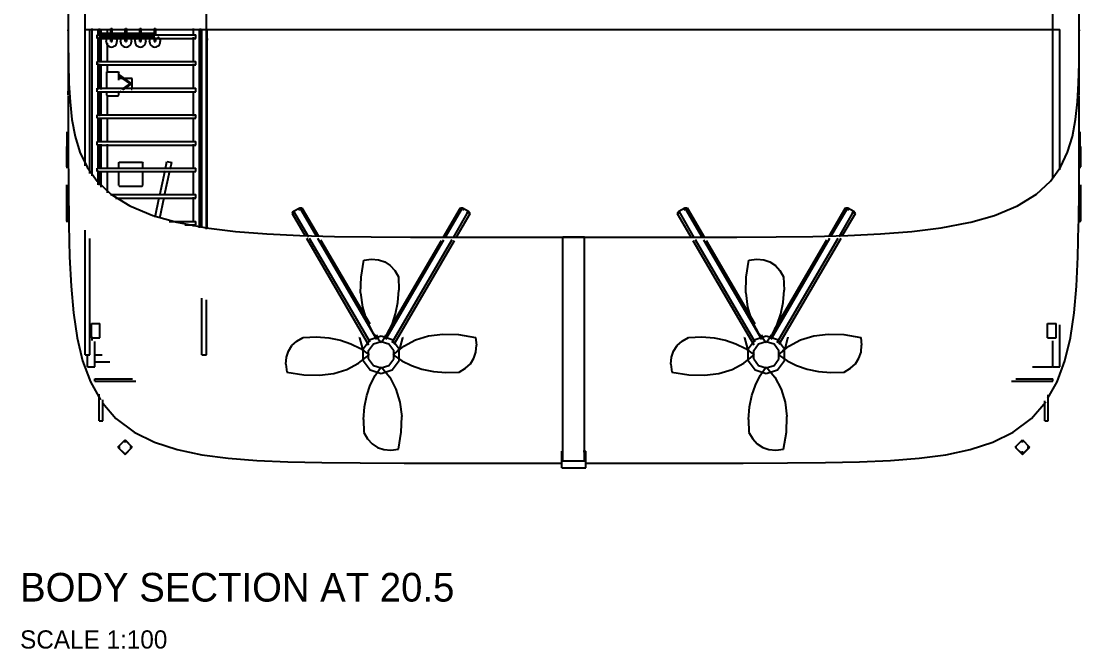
# Model space of a CAD drawing. Extents: x 5 to 836, y 5 to 589.
# Drawn here: x 420.1 to 508.1, y 176.6 to 228.7 of the extents above; entities that cross this region are included whole.
import ezdxf

# ---------------------------------------------------------------- set-up
doc = ezdxf.new("R2010")
doc.units = 0
doc.linetypes.add('DASHED', pattern=[4.5, 3, -1.5])
for name, color, linetype in [('CUT', 7, 'CONTINUOUS'), ('DETAIL', 8, 'CONTINUOUS'), ('MARKING', 4, 'DASHED'), ('OUTLINE', 7, 'CONTINUOUS'), ('TEXT', 7, 'CONTINUOUS')]:
    doc.layers.add(name, color=color, linetype=linetype)

msp = doc.modelspace()

# ---------------------------------------------------------------- linework, layer by layer
at = {"layer": 'CUT'}
for p, q in [((424, 229.06), (424, 227.88)), ((508, 227.88), (508, 229.06)), ((424, 227.88), (424, 227)), ((508, 227), (508, 227.88)), ((424, 227), (424.02, 225.19)), ((507.98, 225.19), (508, 227)), ((424.02, 225.19), (424.06, 223.54)), ((507.94, 223.54), (507.98, 225.19)), ((424.06, 223.54), (424.15, 221.99)), ((507.85, 221.99), (507.94, 223.54)), ((424.15, 221.99), (424.3, 220.52)), ((507.7, 220.52), (507.85, 221.99)), ((424.3, 220.52), (424.57, 219.13)), ((507.43, 219.13), (507.7, 220.52)), ((424.57, 219.13), (424.97, 217.82)), ((507.03, 217.82), (507.43, 219.13)), ((424.97, 217.82), (425.56, 216.57)), ((506.44, 216.57), (507.03, 217.82)), ((425.56, 216.57), (426.4, 215.4)), ((505.6, 215.4), (506.44, 216.57)), ((426.4, 215.4), (427.55, 214.33)), ((504.45, 214.33), (505.6, 215.4)), ((427.55, 214.33), (429.12, 213.35)), ((502.88, 213.35), (504.45, 214.33)), ((429.12, 213.35), (431.04, 212.55)), ((500.96, 212.55), (502.88, 213.35)), ((431.04, 212.55), (433.02, 212)), ((498.98, 212), (500.96, 212.55)), ((433.02, 212), (433.16, 211.97)), ((433.16, 211.97), (435.46, 211.54)), ((435.46, 211.54), (437.91, 211.24)), ((494.09, 211.24), (496.54, 211.54)), ((496.54, 211.54), (498.84, 211.97)), ((498.84, 211.97), (498.98, 212)), ((437.91, 211.24), (440.51, 211.04)), ((440.51, 211.04), (443.24, 210.9)), ((443.24, 210.9), (446.13, 210.82)), ((446.13, 210.82), (449.18, 210.78)), ((449.18, 210.78), (452.44, 210.76)), ((452.44, 210.76), (455.99, 210.75)), ((455.99, 210.75), (460.05, 210.75)), ((460.05, 210.75), (471.95, 210.75)), ((471.95, 210.75), (476.01, 210.75)), ((476.01, 210.75), (479.56, 210.76)), ((479.56, 210.76), (482.82, 210.78)), ((482.82, 210.78), (485.87, 210.82)), ((485.87, 210.82), (488.76, 210.9)), ((488.76, 210.9), (491.49, 211.04)), ((491.49, 211.04), (494.09, 211.24)), ((449.08, 202.27), (450, 202.57)), ((450, 202.57), (450.92, 202.27)), ((481.08, 202.27), (482, 202.57)), ((482, 202.57), (482.92, 202.27)), ((448.5, 201.49), (449.08, 202.27)), ((450.92, 202.27), (451.5, 201.49)), ((480.5, 201.49), (481.08, 202.27)), ((482.92, 202.27), (483.5, 201.49)), ((448.5, 200.51), (448.5, 201.49)), ((451.5, 200.51), (451.5, 201.49)), ((480.5, 200.51), (480.5, 201.49)), ((483.5, 200.51), (483.5, 201.49)), ((448.5, 200.51), (449.08, 199.73)), ((450.92, 199.73), (451.5, 200.51)), ((480.5, 200.51), (481.08, 199.73)), ((482.92, 199.73), (483.5, 200.51)), ((449.08, 199.73), (450, 199.43)), ((450, 199.43), (450.92, 199.73)), ((481.08, 199.73), (482, 199.43)), ((482, 199.43), (482.92, 199.73))]:
    msp.add_line(p, q, dxfattribs=at)
at = {"layer": 'DETAIL'}
for p, q in [((425.4, 216.67), (425.4, 231.8)), ((435.5, 211.42), (435.5, 231.8)), ((505.8, 215.64), (505.8, 231.8)), ((427.55, 228.1), (427.65, 228.1)), ((428.75, 228.1), (428.85, 228.1)), ((429.95, 228.1), (430.05, 228.1)), ((431.15, 228.1), (431.25, 228.1)), ((425.4, 228), (506.4, 228)), ((425.8, 216.04), (425.8, 228)), ((426.4, 227.57), (434.6, 227.57)), ((426.4, 227.27), (426.4, 227.57)), ((426.4, 227.27), (434.6, 227.27)), ((426.54, 227.7), (431.2, 227.7)), ((426.54, 227.4), (431.2, 227.4)), ((427.17, 227.12), (427.21, 227.23)), ((427.21, 227.23), (427.28, 227.32)), ((427.28, 227.32), (427.38, 227.39)), ((427.83, 227.39), (427.92, 227.32)), ((427.92, 227.32), (427.99, 227.23)), ((427.99, 227.23), (428.03, 227.12)), ((428.37, 227.12), (428.41, 227.23)), ((428.41, 227.23), (428.48, 227.32)), ((428.48, 227.32), (428.57, 227.39)), ((429.03, 227.39), (429.12, 227.32)), ((429.12, 227.32), (429.19, 227.23)), ((429.19, 227.23), (429.23, 227.12)), ((429.57, 227.12), (429.61, 227.23)), ((429.61, 227.23), (429.68, 227.32)), ((429.68, 227.32), (429.78, 227.39)), ((430.23, 227.39), (430.32, 227.32)), ((430.32, 227.32), (430.39, 227.23)), ((430.39, 227.23), (430.43, 227.12)), ((430.77, 227.12), (430.81, 227.23)), ((430.81, 227.23), (430.88, 227.32)), ((430.88, 227.32), (430.97, 227.39)), ((431.2, 227.52), (431.2, 227.7)), ((431.43, 227.39), (431.52, 227.32)), ((431.52, 227.32), (431.59, 227.23)), ((431.59, 227.23), (431.63, 227.12)), ((434.6, 227.27), (434.6, 227.57)), ((435.1, 211.56), (435.1, 228)), ((506.4, 216.34), (506.4, 228)), ((427.15, 227), (427.17, 227.12)), ((427.15, 227), (427.17, 226.88)), ((427.17, 226.88), (427.21, 226.77)), ((427.21, 226.77), (427.28, 226.68)), ((427.28, 226.68), (427.38, 226.61)), ((427.38, 226.61), (427.48, 226.57)), ((427.48, 226.57), (427.6, 226.55)), ((427.55, 227), (427.65, 227)), ((427.6, 226.55), (427.72, 226.57)), ((427.72, 226.57), (427.83, 226.61)), ((427.83, 226.61), (427.92, 226.68)), ((427.92, 226.68), (427.99, 226.77)), ((427.99, 226.77), (428.03, 226.88)), ((428.03, 227.12), (428.05, 227)), ((428.03, 226.88), (428.05, 227)), ((428.35, 227), (428.37, 227.12)), ((428.35, 227), (428.37, 226.88)), ((428.37, 226.88), (428.41, 226.77)), ((428.41, 226.77), (428.48, 226.68)), ((428.48, 226.68), (428.57, 226.61)), ((428.57, 226.61), (428.68, 226.57)), ((428.68, 226.57), (428.8, 226.55)), ((428.75, 227), (428.85, 227)), ((428.8, 226.55), (428.92, 226.57)), ((428.92, 226.57), (429.03, 226.61)), ((429.03, 226.61), (429.12, 226.68)), ((429.12, 226.68), (429.19, 226.77)), ((429.19, 226.77), (429.23, 226.88)), ((429.23, 227.12), (429.25, 227)), ((429.23, 226.88), (429.25, 227)), ((429.55, 227), (429.57, 227.12)), ((429.55, 227), (429.57, 226.88)), ((429.57, 226.88), (429.61, 226.77)), ((429.61, 226.77), (429.68, 226.68)), ((429.68, 226.68), (429.78, 226.61)), ((429.78, 226.61), (429.88, 226.57)), ((429.88, 226.57), (430, 226.55)), ((429.95, 227), (430.05, 227)), ((430, 226.55), (430.12, 226.57)), ((430.12, 226.57), (430.23, 226.61)), ((430.23, 226.61), (430.32, 226.68)), ((430.32, 226.68), (430.39, 226.77)), ((430.39, 226.77), (430.43, 226.88)), ((430.43, 227.12), (430.45, 227)), ((430.43, 226.88), (430.45, 227)), ((430.75, 227), (430.77, 227.12)), ((430.75, 227), (430.77, 226.88)), ((430.77, 226.88), (430.81, 226.77)), ((430.81, 226.77), (430.88, 226.68)), ((430.88, 226.68), (430.97, 226.61)), ((430.97, 226.61), (431.08, 226.57)), ((431.08, 226.57), (431.2, 226.55)), ((431.15, 227), (431.25, 227)), ((431.2, 226.55), (431.32, 226.57)), ((431.32, 226.57), (431.43, 226.61)), ((431.43, 226.61), (431.52, 226.68)), ((431.52, 226.68), (431.59, 226.77)), ((431.59, 226.77), (431.63, 226.88)), ((431.63, 227.12), (431.65, 227)), ((431.63, 226.88), (431.65, 227)), ((426.4, 225.06), (426.4, 225.36)), ((426.4, 225.36), (434.6, 225.36)), ((426.4, 225.06), (434.6, 225.06)), ((434.6, 225.06), (434.6, 225.36)), ((429.3, 223.07), (429.3, 223.93)), ((426.4, 222.84), (426.4, 223.14)), ((426.4, 223.14), (434.6, 223.14)), ((426.4, 222.84), (434.6, 222.84)), ((429.16, 223.5), (429.17, 223.52)), ((429.16, 223.5), (429.17, 223.48)), ((429.17, 223.52), (429.18, 223.53)), ((429.17, 223.48), (429.18, 223.47)), ((429.18, 223.53), (429.2, 223.54)), ((429.18, 223.47), (429.2, 223.46)), ((429.2, 223.54), (429.22, 223.53)), ((429.2, 223.46), (429.22, 223.47)), ((429.22, 223.53), (429.23, 223.52)), ((429.22, 223.47), (429.24, 223.48)), ((429.23, 223.52), (429.24, 223.5)), ((429.23, 223.48), (429.24, 223.5)), ((434.6, 222.84), (434.6, 223.14)), ((426.4, 220.63), (426.4, 220.93)), ((426.4, 220.93), (434.6, 220.93)), ((426.4, 220.63), (434.6, 220.63)), ((434.6, 220.63), (434.6, 220.93)), ((426.4, 218.41), (426.4, 218.71)), ((426.4, 218.71), (434.6, 218.71)), ((426.4, 218.41), (434.6, 218.41)), ((434.6, 218.41), (434.6, 218.71)), ((432.2, 217.04), (432.6, 216.96)), ((426.4, 216.2), (426.4, 216.5)), ((426.4, 216.5), (434.6, 216.5)), ((426.4, 216.2), (434.6, 216.2)), ((434.6, 216.2), (434.6, 216.5)), ((427.51, 214.29), (434.6, 214.29)), ((427.93, 213.99), (434.6, 213.99)), ((434.6, 213.99), (434.6, 214.29)), ((442.73, 212.91), (443.24, 213.2)), ((443.24, 213.2), (444.61, 210.86)), ((443.24, 213.2), (443.42, 213.2)), ((443.32, 213.12), (443.42, 213.2)), ((443.42, 213.2), (444.79, 210.85)), ((455.14, 210.73), (456.58, 213.2)), ((455.32, 210.73), (456.76, 213.2)), ((456.58, 213.2), (456.68, 213.12)), ((456.58, 213.2), (456.76, 213.2)), ((456.76, 213.2), (457.27, 212.91)), ((474.73, 212.91), (475.24, 213.2)), ((475.24, 213.2), (476.68, 210.73)), ((475.24, 213.2), (475.42, 213.2)), ((475.32, 213.12), (475.42, 213.2)), ((475.42, 213.2), (476.86, 210.73)), ((487.21, 210.85), (488.58, 213.2)), ((487.39, 210.86), (488.76, 213.2)), ((488.58, 213.2), (488.68, 213.12)), ((488.58, 213.2), (488.76, 213.2)), ((488.76, 213.2), (489.27, 212.91)), ((442.6, 212.72), (442.73, 212.91)), ((442.6, 212.72), (442.72, 212.77)), ((442.6, 212.72), (443.69, 210.86)), ((442.73, 212.91), (443.96, 210.8)), ((443.17, 213.01), (443.22, 213.05)), ((456.01, 210.74), (457.27, 212.91)), ((456.24, 210.74), (457.4, 212.72)), ((456.78, 213.05), (456.83, 213.01)), ((457.1, 212.85), (457.4, 212.72)), ((457.27, 212.91), (457.4, 212.72)), ((474.6, 212.72), (474.73, 212.91)), ((474.6, 212.72), (474.72, 212.77)), ((474.6, 212.72), (475.76, 210.74)), ((474.73, 212.91), (475.99, 210.74)), ((475.17, 213.01), (475.22, 213.05)), ((488.04, 210.8), (489.27, 212.91)), ((488.31, 210.86), (489.4, 212.72)), ((488.78, 213.05), (488.83, 213.01)), ((489.1, 212.85), (489.4, 212.72)), ((489.27, 212.91), (489.4, 212.72)), ((425.4, 201), (425.4, 211.35)), ((432.38, 212.07), (434.6, 212.07)), ((433.7, 211.77), (434.6, 211.77)), ((434.6, 211.77), (434.6, 212.07)), ((425.8, 201), (425.8, 210.65)), ((443.79, 210.68), (448.96, 201.82)), ((444.03, 210.68), (449.06, 202.07)), ((444.71, 210.67), (449.6, 202.3)), ((444.97, 210.55), (449.05, 203.56)), ((450.4, 202.3), (455.22, 210.55)), ((450.71, 203.14), (455, 210.48)), ((450.91, 202.01), (455.9, 210.56)), ((451.07, 201.88), (456.1, 210.49)), ((465.1, 192.2), (465.1, 210.8)), ((465.1, 210.8), (466.9, 210.8)), ((466.9, 192.2), (466.9, 210.8)), ((475.9, 210.49), (480.96, 201.82)), ((476.1, 210.56), (481.06, 202.07)), ((476.78, 210.55), (481.6, 202.3)), ((477, 210.48), (481.05, 203.56)), ((482.4, 202.3), (487.29, 210.67)), ((482.71, 203.14), (487.03, 210.55)), ((482.91, 202.01), (487.97, 210.68)), ((483.07, 201.88), (488.21, 210.68)), ((435.1, 201), (435.1, 205.69)), ((435.5, 201), (435.5, 205.55)), ((425.93, 202.4), (425.93, 203.6)), ((425.93, 203.6), (426.63, 203.6)), ((426.63, 202.4), (426.63, 203.6)), ((505.37, 203.6), (506.07, 203.6)), ((505.37, 202.4), (505.37, 203.6)), ((506.07, 202.4), (506.07, 203.6)), ((506.4, 200), (506.4, 203.49)), ((449.58, 202.65), (449.75, 202.35)), ((450.28, 202.41), (450.42, 202.65)), ((450.6, 202.96), (450.64, 203.02)), ((481.58, 202.65), (481.75, 202.35)), ((482.28, 202.41), (482.42, 202.65)), ((482.6, 202.96), (482.64, 203.02)), ((425.93, 202.4), (426.63, 202.4)), ((426.2, 200), (426.2, 202.09)), ((448.2, 202.4), (448.22, 202.46)), ((448.2, 202.4), (448.44, 201.5)), ((448.95, 201.34), (449.35, 201.89)), ((449.35, 201.89), (450, 202.1)), ((450, 202.1), (450.65, 201.89)), ((450.65, 201.89), (451.05, 201.34)), ((451.56, 201.5), (451.8, 202.4)), ((451.78, 202.46), (451.8, 202.4)), ((480.2, 202.4), (480.22, 202.46)), ((480.2, 202.4), (480.44, 201.5)), ((480.95, 201.34), (481.35, 201.89)), ((481.35, 201.89), (482, 202.1)), ((482, 202.1), (482.65, 201.89)), ((482.65, 201.89), (483.05, 201.34)), ((483.56, 201.5), (483.8, 202.4)), ((483.78, 202.46), (483.8, 202.4)), ((505.37, 202.4), (506.07, 202.4)), ((505.8, 200), (505.8, 202.16)), ((425.4, 201), (425.8, 201)), ((425.6, 200), (425.6, 201.05)), ((426.2, 201), (426.83, 201)), ((435.1, 201), (435.5, 201)), ((448.44, 201.5), (448.54, 201.41)), ((448.95, 200.66), (448.95, 201.34)), ((451.05, 200.66), (451.05, 201.34)), ((451.37, 201.31), (451.56, 201.5)), ((480.44, 201.5), (480.54, 201.41)), ((480.95, 200.66), (480.95, 201.34)), ((483.05, 200.66), (483.05, 201.34)), ((483.37, 201.31), (483.56, 201.5)), ((505.73, 201.08), (505.8, 201.08)), ((505.73, 201.03), (505.8, 201.03)), ((505.73, 201), (505.8, 201)), ((425.6, 200), (426.2, 200)), ((426.2, 200.4), (427.46, 200.4)), ((448.95, 200.66), (449.35, 200.11)), ((449.35, 200.11), (450, 199.9)), ((450, 199.9), (450.65, 200.11)), ((450.65, 200.11), (451.05, 200.66)), ((480.95, 200.66), (481.35, 200.11)), ((481.35, 200.11), (482, 199.9)), ((482, 199.9), (482.65, 200.11)), ((482.65, 200.11), (483.05, 200.66)), ((505.73, 200.4), (505.8, 200.4)), ((505.8, 200), (506.4, 200)), ((426.2, 198.8), (426.2, 199)), ((426.2, 199), (429.35, 199)), ((502.72, 199), (505.8, 199)), ((505.8, 198.8), (505.8, 199)), ((426.2, 198.8), (429.63, 198.8)), ((502.37, 198.8), (505.8, 198.8)), ((426.57, 195.5), (426.57, 197.73)), ((426.87, 195.5), (426.87, 197.24)), ((505.43, 195.5), (505.43, 197.66)), ((505.13, 195.5), (505.13, 197.17)), ((426.57, 195.5), (426.87, 195.5)), ((505.13, 195.5), (505.43, 195.5)), ((428.12, 193.33), (428.72, 193.93)), ((428.12, 193.32), (428.72, 193.92)), ((428.12, 193.32), (428.72, 193.92)), ((428.71, 193.92), (429.32, 193.32)), ((428.72, 193.72), (428.72, 193.93)), ((428.72, 193.93), (429.32, 193.33)), ((502.68, 193.33), (503.28, 193.93)), ((502.68, 193.32), (503.29, 193.92)), ((503.28, 193.72), (503.28, 193.93)), ((503.28, 193.93), (503.88, 193.33)), ((503.28, 193.92), (503.88, 193.32)), ((503.28, 193.92), (503.88, 193.32)), ((428.11, 193.32), (428.72, 192.72)), ((428.12, 193.33), (428.32, 193.33)), ((428.12, 193.33), (428.72, 192.73)), ((428.12, 193.32), (428.32, 193.32)), ((428.72, 192.73), (429.32, 193.33)), ((428.72, 192.72), (429.32, 193.32)), ((428.72, 192.72), (429.32, 193.32)), ((428.72, 192.72), (428.72, 192.86)), ((429.12, 193.33), (429.32, 193.33)), ((429.12, 193.32), (429.32, 193.32)), ((465, 191.6), (465, 193)), ((465, 193), (465.14, 193)), ((466.79, 193), (467, 193)), ((467, 191.6), (467, 193)), ((502.68, 193.33), (502.82, 193.33)), ((502.68, 193.33), (503.28, 192.73)), ((502.68, 193.32), (502.82, 193.32)), ((502.68, 193.32), (503.28, 192.72)), ((502.68, 193.32), (503.28, 192.72)), ((503.28, 192.73), (503.88, 193.33)), ((503.28, 192.72), (503.89, 193.32)), ((503.28, 192.72), (503.28, 192.99)), ((503.68, 193.33), (503.88, 193.33)), ((503.68, 193.32), (503.88, 193.32)), ((465.1, 192.2), (466.9, 192.2)), ((465, 191.6), (467, 191.6))]:
    msp.add_line(p, q, dxfattribs=at)
at = {"layer": 'MARKING'}
for p, q in [((423.91, 212), (423.91, 221)), ((508.09, 212), (508.09, 221)), ((423.87, 212.1), (423.87, 218.3)), ((508.13, 212.1), (508.13, 218.3))]:
    msp.add_line(p, q, dxfattribs=at)
at = {"layer": 'OUTLINE'}
for p, q in [((424, 229.49), (424, 227.97)), ((508, 227.97), (508, 229.49)), ((426, 215.84), (426, 228.08)), ((426.5, 227.56), (426.5, 228.05)), ((426.6, 227.52), (426.6, 228.08)), ((427.54, 227.55), (427.54, 228.1)), ((427.66, 227.55), (427.66, 228.1)), ((428.74, 227.55), (428.74, 228.1)), ((428.86, 227.55), (428.86, 228.1)), ((429.94, 227.55), (429.94, 228.1)), ((430.06, 227.55), (430.06, 228.1)), ((431.14, 228.1), (431.14, 227.55)), ((431.26, 228.1), (431.26, 227.55)), ((434.4, 227.52), (434.4, 228.08)), ((434.9, 211.54), (434.9, 228.05)), ((435, 211.57), (435, 228.08)), ((424, 227.89), (424, 227.97)), ((424, 227.89), (424, 222.87)), ((426.5, 225.33), (426.5, 227.35)), ((426.6, 225.35), (426.6, 227.38)), ((426.75, 227.65), (426.75, 228)), ((426.75, 225.34), (426.75, 227.37)), ((427.25, 227.65), (427.25, 228)), ((427.25, 227.16), (427.25, 227.37)), ((427.54, 227), (427.54, 227.34)), ((427.66, 227), (427.66, 227.34)), ((428.74, 227), (428.74, 227.34)), ((428.86, 227), (428.86, 227.34)), ((429.94, 227), (429.94, 227.34)), ((430.06, 227), (430.06, 227.34)), ((431.14, 227.34), (431.14, 227)), ((431.26, 227.34), (431.26, 227)), ((434.4, 225.35), (434.4, 227.38)), ((435.5, 227.26), (435.52, 227.22)), ((435.52, 227.22), (435.56, 227.2)), ((435.54, 227.94), (435.56, 227.98)), ((435.54, 211.45), (435.54, 227.94)), ((435.56, 227.98), (435.6, 228)), ((435.56, 227.2), (435.63, 227.2)), ((435.6, 228), (505.74, 228)), ((505.74, 228), (505.78, 227.98)), ((505.78, 227.99), (505.8, 227.94)), ((505.8, 215.64), (505.8, 227.94)), ((508, 227.97), (508, 227.89)), ((508, 223.76), (508, 227.89)), ((508, 222.57), (508, 227.81)), ((427.25, 225.34), (427.25, 226.88)), ((426.5, 223.02), (426.5, 225.19)), ((426.6, 223.04), (426.6, 225.14)), ((426.75, 223.03), (426.75, 225.13)), ((427.22, 224.48), (427.26, 224.5)), ((427.25, 224.43), (427.25, 225.13)), ((427.26, 224.5), (428.14, 224.5)), ((428.14, 224.5), (428.18, 224.48)), ((434.4, 223.04), (434.4, 225.14)), ((427.2, 224.44), (427.22, 224.48)), ((427.2, 223.05), (427.2, 224.44)), ((428.11, 223.95), (429.3, 223.95)), ((428.18, 224.48), (428.2, 224.44)), ((428.18, 224.17), (428.22, 224.23)), ((428.18, 224.17), (429.18, 223.47)), ((428.2, 223.81), (428.2, 224.44)), ((428.22, 224.23), (429.22, 223.53)), ((424, 222.57), (424, 222.87)), ((426.5, 220.85), (426.5, 222.88)), ((426.6, 220.8), (426.6, 222.83)), ((426.75, 220.87), (426.75, 222.89)), ((427.2, 222.56), (427.2, 222.84)), ((428.18, 222.83), (428.23, 222.87)), ((428.18, 222.83), (428.22, 222.77)), ((428.2, 222.56), (428.2, 222.84)), ((428.22, 222.77), (428.39, 222.88)), ((428.45, 223.03), (429.18, 223.53)), ((428.56, 223), (429.22, 223.47)), ((429.23, 223.05), (429.3, 223.05)), ((434.4, 220.8), (434.4, 222.83)), ((424, 222.52), (424, 218.2)), ((427.2, 222.56), (427.22, 222.52)), ((427.22, 222.52), (427.26, 222.5)), ((427.25, 220.87), (427.25, 222.54)), ((427.26, 222.5), (428.14, 222.5)), ((428.14, 222.5), (428.18, 222.52)), ((428.18, 222.52), (428.2, 222.56)), ((508, 218.2), (508, 222.52)), ((426.5, 218.61), (426.5, 220.64)), ((426.6, 218.63), (426.6, 220.66)), ((426.75, 218.63), (426.75, 220.66)), ((427.25, 218.63), (427.25, 220.66)), ((434.4, 218.63), (434.4, 220.66)), ((426.5, 216.44), (426.5, 218.47)), ((426.6, 216.47), (426.6, 218.49)), ((426.75, 216.46), (426.75, 218.49)), ((427.25, 216.46), (427.25, 218.49)), ((434.4, 216.47), (434.4, 218.49)), ((424, 218.19), (424.01, 214.75)), ((507.99, 214.75), (508, 218.19)), ((428.2, 216.94), (428.22, 216.98)), ((428.2, 216.45), (428.2, 216.94)), ((428.22, 216.98), (428.26, 217)), ((428.26, 217), (430.14, 217)), ((430.14, 217), (430.18, 216.98)), ((430.18, 216.98), (430.2, 216.94)), ((430.2, 216.45), (430.2, 216.94)), ((432.07, 216.43), (432.2, 217.04)), ((432.2, 217.04), (432.6, 216.96)), ((432.48, 216.41), (432.6, 216.96)), ((426.5, 215.11), (426.5, 216.3)), ((426.6, 215.07), (426.6, 216.26)), ((426.75, 214.92), (426.75, 216.25)), ((427.25, 214.43), (427.25, 216.25)), ((428.2, 215.06), (428.2, 216.24)), ((430.2, 215.06), (430.2, 216.24)), ((431.61, 214.26), (432.04, 216.29)), ((432.01, 214.24), (432.45, 216.28)), ((434.4, 214.23), (434.4, 216.26)), ((428.2, 215.06), (428.22, 215.02)), ((428.22, 215.02), (428.26, 215)), ((428.26, 215), (430.14, 215)), ((430.14, 215), (430.18, 215.02)), ((430.18, 215.02), (430.2, 215.06)), ((424.01, 214.75), (424.04, 212)), ((431.21, 212.42), (431.56, 214.05)), ((431.61, 212.34), (431.97, 214.04)), ((434.4, 212.06), (434.4, 214.09)), ((507.96, 212), (507.99, 214.75)), ((424.04, 212), (424.05, 211.78)), ((424.05, 211.78), (424.11, 209.12)), ((434.4, 211.64), (434.4, 211.85)), ((507.89, 209.12), (507.95, 211.78)), ((507.95, 211.78), (507.96, 212)), ((424.11, 209.12), (424.23, 206.7)), ((448.33, 207.43), (448.56, 208.84)), ((448.56, 208.84), (449.21, 208.92)), ((449.21, 208.92), (449.79, 208.87)), ((449.79, 208.87), (450.3, 208.7)), ((450.3, 208.7), (450.75, 208.41)), ((480.33, 207.43), (480.56, 208.84)), ((480.56, 208.84), (481.21, 208.92)), ((481.21, 208.92), (481.79, 208.87)), ((481.79, 208.87), (482.3, 208.7)), ((482.3, 208.7), (482.75, 208.41)), ((507.77, 206.7), (507.89, 209.12)), ((450.75, 208.41), (451.13, 208)), ((451.13, 208), (451.44, 207.47)), ((482.75, 208.41), (483.13, 208)), ((483.13, 208), (483.44, 207.47)), ((448.29, 206.13), (448.33, 207.43)), ((451.44, 207.47), (451.47, 206.37)), ((480.29, 206.13), (480.33, 207.43)), ((483.44, 207.47), (483.47, 206.37)), ((424.23, 206.7), (424.43, 204.47)), ((448.29, 206.13), (448.44, 204.94)), ((451.39, 205.34), (451.47, 206.37)), ((480.29, 206.13), (480.44, 204.94)), ((483.39, 205.34), (483.47, 206.37)), ((507.57, 204.47), (507.77, 206.7)), ((451.2, 204.39), (451.39, 205.34)), ((483.2, 204.39), (483.39, 205.34)), ((424.43, 204.47), (424.74, 202.4)), ((448.44, 204.94), (448.77, 203.85)), ((450.91, 203.52), (451.2, 204.39)), ((480.44, 204.94), (480.77, 203.85)), ((482.91, 203.52), (483.2, 204.39)), ((507.26, 202.4), (507.57, 204.47)), ((448.77, 203.85), (449.29, 202.87)), ((450.51, 202.72), (450.91, 203.52)), ((480.77, 203.85), (481.29, 202.87)), ((482.51, 202.72), (482.91, 203.52)), ((449.29, 202.87), (450, 202)), ((450, 202), (450.51, 202.72)), ((452.85, 202.23), (453.94, 202.56)), ((453.94, 202.56), (455.13, 202.71)), ((455.13, 202.71), (456.43, 202.67)), ((456.43, 202.67), (457.84, 202.44)), ((481.29, 202.87), (482, 202)), ((482, 202), (482.51, 202.72)), ((484.85, 202.23), (485.94, 202.56)), ((485.94, 202.56), (487.13, 202.71)), ((487.13, 202.71), (488.43, 202.67)), ((488.43, 202.67), (489.84, 202.44)), ((424.74, 202.4), (425.19, 200.49)), ((426, 202.19), (426, 202.47)), ((442.3, 201.3), (442.59, 201.75)), ((442.59, 201.75), (443, 202.13)), ((443, 202.13), (443.53, 202.44)), ((443.53, 202.44), (444.63, 202.47)), ((444.63, 202.47), (445.66, 202.39)), ((445.66, 202.39), (446.61, 202.2)), ((446.61, 202.2), (447.48, 201.91)), ((447.48, 201.91), (448.28, 201.51)), ((451, 201), (451.87, 201.71)), ((451.87, 201.71), (452.85, 202.23)), ((457.84, 202.44), (457.92, 201.79)), ((457.87, 201.21), (457.92, 201.79)), ((474.3, 201.3), (474.59, 201.75)), ((474.59, 201.75), (475, 202.13)), ((475, 202.13), (475.53, 202.44)), ((475.53, 202.44), (476.63, 202.47)), ((476.63, 202.47), (477.66, 202.39)), ((477.66, 202.39), (478.61, 202.2)), ((478.61, 202.2), (479.48, 201.91)), ((479.48, 201.91), (480.28, 201.51)), ((483, 201), (483.87, 201.71)), ((483.87, 201.71), (484.85, 202.23)), ((489.84, 202.44), (489.92, 201.79)), ((489.87, 201.21), (489.92, 201.79)), ((505.8, 200.06), (505.8, 202.16)), ((506.81, 200.49), (507.26, 202.4)), ((442.08, 200.21), (442.13, 200.79)), ((442.13, 200.79), (442.3, 201.3)), ((448.13, 200.29), (449, 201)), ((448.28, 201.51), (449, 201)), ((451, 201), (451.72, 200.49)), ((457.7, 200.7), (457.87, 201.21)), ((474.08, 200.21), (474.13, 200.79)), ((474.13, 200.79), (474.3, 201.3)), ((480.13, 200.29), (481, 201)), ((480.28, 201.51), (481, 201)), ((483, 201), (483.72, 200.49)), ((489.7, 200.7), (489.87, 201.21)), ((425.19, 200.49), (425.84, 198.74)), ((442.08, 200.21), (442.16, 199.56)), ((447.15, 199.77), (448.13, 200.29)), ((449.49, 199.28), (450, 200)), ((450, 200), (450.71, 199.13)), ((451.72, 200.49), (452.52, 200.09)), ((452.52, 200.09), (453.39, 199.8)), ((456.47, 199.56), (457, 199.87)), ((457, 199.87), (457.41, 200.25)), ((457.41, 200.25), (457.7, 200.7)), ((474.08, 200.21), (474.16, 199.56)), ((479.15, 199.77), (480.13, 200.29)), ((481.49, 199.28), (482, 200)), ((482, 200), (482.71, 199.13)), ((483.72, 200.49), (484.52, 200.09)), ((484.52, 200.09), (485.39, 199.8)), ((488.47, 199.56), (489, 199.87)), ((489, 199.87), (489.41, 200.25)), ((489.41, 200.25), (489.7, 200.7)), ((504.13, 200), (505.74, 200)), ((505.74, 200), (505.78, 200.02)), ((505.78, 200.02), (505.8, 200.06)), ((506.16, 198.74), (506.81, 200.49)), ((442.16, 199.56), (443.57, 199.33)), ((443.57, 199.33), (444.87, 199.29)), ((444.87, 199.29), (446.06, 199.44)), ((446.06, 199.44), (447.15, 199.77)), ((449.09, 198.48), (449.49, 199.28)), ((450.71, 199.13), (451.23, 198.15)), ((453.39, 199.8), (454.34, 199.61)), ((454.34, 199.61), (455.37, 199.53)), ((455.37, 199.53), (456.47, 199.56)), ((474.16, 199.56), (475.57, 199.33)), ((475.57, 199.33), (476.87, 199.29)), ((476.87, 199.29), (478.06, 199.44)), ((478.06, 199.44), (479.15, 199.77)), ((481.09, 198.48), (481.49, 199.28)), ((482.71, 199.13), (483.23, 198.15)), ((485.39, 199.8), (486.34, 199.61)), ((486.34, 199.61), (487.37, 199.53)), ((487.37, 199.53), (488.47, 199.56)), ((425.84, 198.74), (426.67, 197.26)), ((448.8, 197.61), (449.09, 198.48)), ((451.23, 198.15), (451.56, 197.06)), ((480.8, 197.61), (481.09, 198.48)), ((483.23, 198.15), (483.56, 197.06)), ((505.4, 197.38), (506.16, 198.74)), ((448.61, 196.66), (448.8, 197.61)), ((480.61, 196.66), (480.8, 197.61)), ((426.87, 196.98), (427.96, 195.71)), ((448.53, 195.63), (448.61, 196.66)), ((451.56, 197.06), (451.71, 195.87)), ((480.53, 195.63), (480.61, 196.66)), ((483.56, 197.06), (483.71, 195.87)), ((504.04, 195.71), (505.22, 197.09)), ((427.96, 195.71), (429.48, 194.57)), ((448.53, 195.63), (448.56, 194.53)), ((451.67, 194.57), (451.71, 195.87)), ((480.53, 195.63), (480.56, 194.53)), ((483.67, 194.57), (483.71, 195.87)), ((502.52, 194.57), (504.04, 195.71)), ((429.48, 194.57), (431.18, 193.73)), ((451.44, 193.16), (451.67, 194.57)), ((483.44, 193.16), (483.67, 194.57)), ((500.82, 193.73), (502.52, 194.57)), ((431.18, 193.73), (433.05, 193.12)), ((448.56, 194.53), (448.87, 194)), ((448.87, 194), (449.25, 193.59)), ((480.56, 194.53), (480.87, 194)), ((480.87, 194), (481.25, 193.59)), ((498.95, 193.12), (500.82, 193.73)), ((433.05, 193.12), (435.09, 192.69)), ((449.25, 193.59), (449.7, 193.3)), ((449.7, 193.3), (450.21, 193.13)), ((450.21, 193.13), (450.79, 193.08)), ((450.79, 193.08), (451.44, 193.16)), ((481.25, 193.59), (481.7, 193.3)), ((481.7, 193.3), (482.21, 193.13)), ((482.21, 193.13), (482.79, 193.08)), ((482.79, 193.08), (483.44, 193.16)), ((496.91, 192.69), (498.95, 193.12)), ((435.09, 192.69), (437.29, 192.4)), ((437.29, 192.4), (439.67, 192.22)), ((439.67, 192.22), (442.25, 192.1)), ((442.25, 192.1), (445.08, 192.04)), ((445.08, 192.04), (448.25, 192.01)), ((448.25, 192.01), (451.92, 192)), ((451.92, 192), (456.52, 192)), ((456.52, 192), (465.02, 192)), ((466.91, 192), (475.47, 192)), ((475.48, 192), (480.08, 192)), ((480.08, 192), (483.75, 192.01)), ((483.75, 192.01), (486.92, 192.04)), ((486.92, 192.04), (489.75, 192.1)), ((489.75, 192.1), (492.33, 192.22)), ((492.33, 192.22), (494.71, 192.4)), ((494.71, 192.4), (496.91, 192.69))]:
    msp.add_line(p, q, dxfattribs=at)

# ---------------------------------------------------------------- texts
at = {"layer": 'TEXT'}
for s, height, p in [('BODY SECTION AT 20.5', 2.38, (420, 180.5)), ('SCALE 1:100', 1.51, (420, 176.6))]:
    msp.add_text(s, height=height, dxfattribs=at).set_placement(p)

doc.saveas('drawing.dxf')
